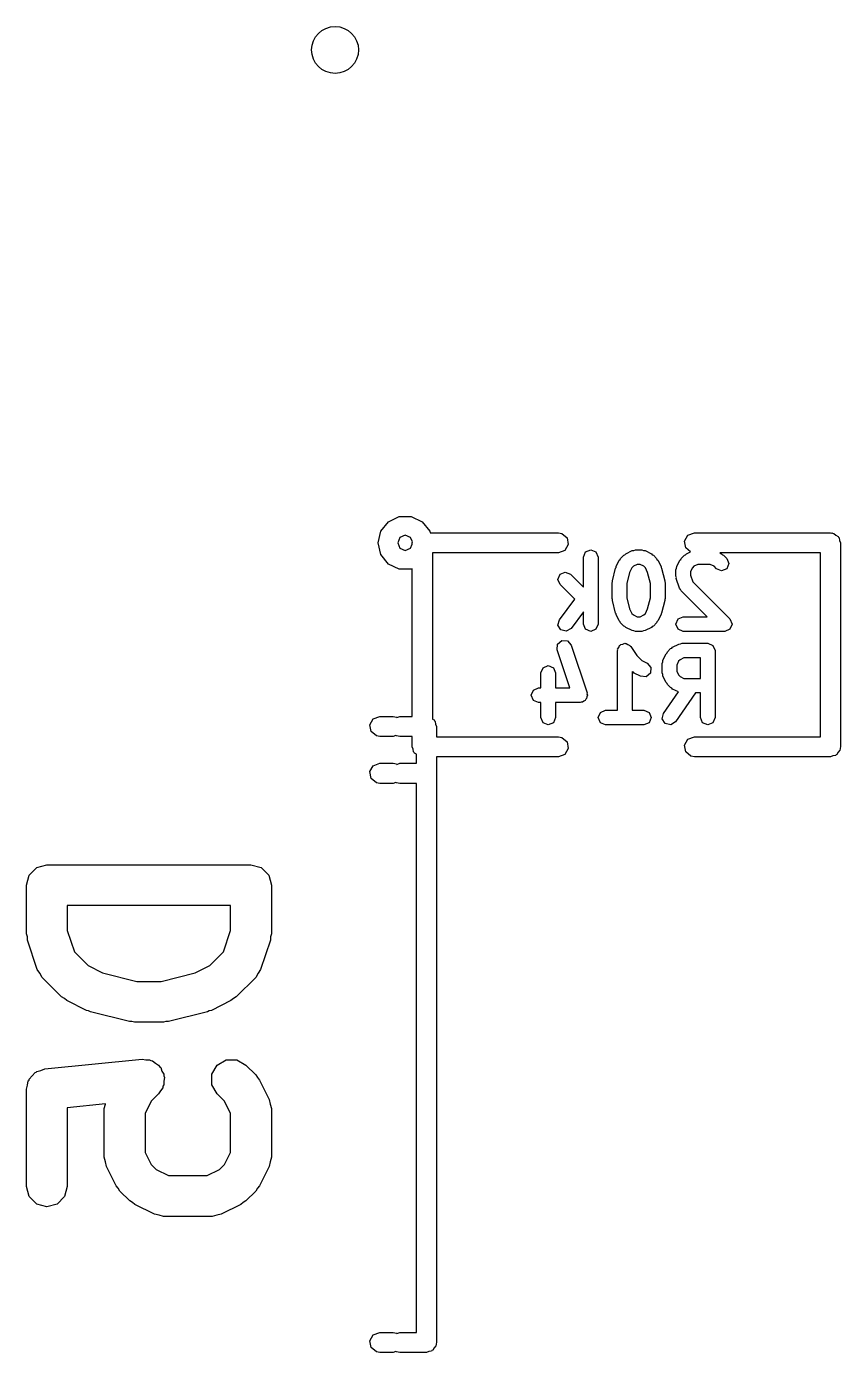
# Model space of a CAD drawing. Extents: x 0.07 to 1.94, y 0.19 to 1.53.
# Drawn here: x 1.6961 to 1.9355, y 0.4668 to 0.8569 of the extents above; entities that cross this region are included whole.
import ezdxf

# ---------------------------------------------------------------- set-up
doc = ezdxf.new("R2010")
doc.units = 0
doc.header["$MEASUREMENT"] = 0
doc.layers.add('BLACK', color=7, linetype='CONTINUOUS')

msp = doc.modelspace()

# ---------------------------------------------------------------- linework, layer by layer
at = {"layer": 'BLACK', "linetype": 'CONTINUOUS'}
for p, q in [((1.80033, 0.70845), (1.80254, 0.71122)), ((1.80254, 0.71122), (1.80573, 0.71275)), ((1.80573, 0.71275), (1.80927, 0.71275)), ((1.80927, 0.71275), (1.81246, 0.71122)), ((1.81246, 0.71122), (1.81467, 0.70845)), ((1.79955, 0.705), (1.80033, 0.70845)), ((1.80593, 0.70657), (1.80528, 0.705)), ((1.8075, 0.70722), (1.80593, 0.70657)), ((1.80907, 0.70657), (1.8075, 0.70722)), ((1.8096, 0.70529), (1.80907, 0.70657)), ((1.81467, 0.70845), (1.81478, 0.70795)), ((1.81478, 0.70795), (1.8525, 0.70795)), ((1.8525, 0.70795), (1.85351, 0.70777)), ((1.85351, 0.70777), (1.85506, 0.70648)), ((1.85506, 0.70648), (1.85541, 0.70449)), ((1.88959, 0.70551), (1.8906, 0.70726)), ((1.8906, 0.70726), (1.8925, 0.70795)), ((1.8925, 0.70795), (1.9325, 0.70795)), ((1.9325, 0.70795), (1.93288, 0.70789)), ((1.93288, 0.70789), (1.93301, 0.70791)), ((1.93301, 0.70791), (1.93313, 0.70784)), ((1.93313, 0.70784), (1.93351, 0.70777)), ((1.93351, 0.70777), (1.9341, 0.70728)), ((1.9341, 0.70728), (1.93476, 0.7069)), ((1.93476, 0.7069), (1.93485, 0.70665)), ((1.93485, 0.70665), (1.93506, 0.70648)), ((1.93506, 0.70648), (1.93519, 0.70572)), ((1.80033, 0.70155), (1.79955, 0.705)), ((1.80528, 0.705), (1.80593, 0.70343)), ((1.80593, 0.70343), (1.8075, 0.70278)), ((1.8075, 0.70278), (1.80907, 0.70343)), ((1.80907, 0.70343), (1.80955, 0.70459)), ((1.80955, 0.705), (1.8096, 0.70529)), ((1.80955, 0.70459), (1.80955, 0.705)), ((1.8544, 0.70274), (1.8525, 0.70205)), ((1.85541, 0.70449), (1.8544, 0.70274)), ((1.85987, 0.70081), (1.8605, 0.70233)), ((1.8605, 0.70233), (1.86202, 0.70296)), ((1.86202, 0.70296), (1.86354, 0.70233)), ((1.86354, 0.70233), (1.86417, 0.70081)), ((1.87232, 0.70179), (1.87419, 0.70273)), ((1.87419, 0.70273), (1.87469, 0.70277)), ((1.87469, 0.70277), (1.87515, 0.70296)), ((1.87515, 0.70296), (1.87703, 0.70296)), ((1.87703, 0.70296), (1.87749, 0.70277)), ((1.87749, 0.70277), (1.87799, 0.70273)), ((1.87799, 0.70273), (1.87987, 0.70179)), ((1.88994, 0.70352), (1.88959, 0.70551)), ((1.89131, 0.70238), (1.88994, 0.70352)), ((1.89014, 0.70179), (1.89131, 0.70238)), ((1.93519, 0.70572), (1.93545, 0.705)), ((1.93545, 0.705), (1.93545, 0.645)), ((1.80254, 0.69878), (1.80033, 0.70155)), ((1.80573, 0.69725), (1.80254, 0.69878)), ((1.8525, 0.70205), (1.81545, 0.70205)), ((1.81545, 0.70205), (1.81545, 0.65319)), ((1.85987, 0.69193), (1.85987, 0.70081)), ((1.86417, 0.70081), (1.86417, 0.68111)), ((1.86948, 0.69802), (1.87042, 0.6999)), ((1.87042, 0.6999), (1.87068, 0.70013)), ((1.87068, 0.70013), (1.87082, 0.70045)), ((1.87082, 0.70045), (1.87176, 0.70139)), ((1.87176, 0.70139), (1.87209, 0.70153)), ((1.87209, 0.70153), (1.87232, 0.70179)), ((1.87566, 0.69866), (1.87455, 0.6981)), ((1.87652, 0.69866), (1.87566, 0.69866)), ((1.87763, 0.6981), (1.87652, 0.69866)), ((1.87987, 0.70179), (1.8801, 0.70153)), ((1.8801, 0.70153), (1.88043, 0.70139)), ((1.88043, 0.70139), (1.88137, 0.70045)), ((1.88137, 0.70045), (1.8815, 0.70013)), ((1.8815, 0.70013), (1.88177, 0.6999)), ((1.88177, 0.6999), (1.88271, 0.69802)), ((1.8873, 0.69802), (1.88824, 0.6999)), ((1.88824, 0.6999), (1.88851, 0.70013)), ((1.88851, 0.70013), (1.88864, 0.70045)), ((1.88864, 0.70045), (1.88958, 0.70139)), ((1.88958, 0.70139), (1.88991, 0.70153)), ((1.88991, 0.70153), (1.89014, 0.70179)), ((1.89349, 0.69866), (1.89238, 0.6981)), ((1.89716, 0.69866), (1.89349, 0.69866)), ((1.89827, 0.6981), (1.89716, 0.69866)), ((1.92955, 0.70205), (1.9, 0.70205)), ((1.9, 0.70205), (1.90051, 0.70179)), ((1.90051, 0.70179), (1.90074, 0.70153)), ((1.90074, 0.70153), (1.90107, 0.70139)), ((1.90107, 0.70139), (1.902, 0.70045)), ((1.902, 0.70045), (1.90263, 0.69893)), ((1.90263, 0.69893), (1.902, 0.69741)), ((1.92955, 0.64795), (1.92955, 0.70205)), ((1.80927, 0.69725), (1.80573, 0.69725)), ((1.80955, 0.69738), (1.80927, 0.69725)), ((1.80955, 0.65395), (1.80955, 0.69738)), ((1.85237, 0.69424), (1.853, 0.69576)), ((1.853, 0.69576), (1.85452, 0.69639)), ((1.85452, 0.69639), (1.85604, 0.69576)), ((1.85604, 0.69576), (1.85987, 0.69193)), ((1.86838, 0.69383), (1.86932, 0.69758)), ((1.86932, 0.69758), (1.86946, 0.69778)), ((1.86946, 0.69778), (1.86948, 0.69802)), ((1.87343, 0.69631), (1.87261, 0.69304)), ((1.87411, 0.69766), (1.87343, 0.69631)), ((1.87455, 0.6981), (1.87411, 0.69766)), ((1.87808, 0.69766), (1.87763, 0.6981)), ((1.87875, 0.69631), (1.87808, 0.69766)), ((1.87957, 0.69304), (1.87875, 0.69631)), ((1.88271, 0.69802), (1.88272, 0.69778)), ((1.88272, 0.69778), (1.88287, 0.69758)), ((1.88287, 0.69758), (1.88381, 0.69383)), ((1.88708, 0.69706), (1.88727, 0.69752)), ((1.88708, 0.69518), (1.88708, 0.69706)), ((1.88721, 0.69485), (1.88708, 0.69518)), ((1.88719, 0.6945), (1.88721, 0.69485)), ((1.88812, 0.69169), (1.88719, 0.6945)), ((1.88727, 0.69752), (1.8873, 0.69802)), ((1.89193, 0.69766), (1.89138, 0.69655)), ((1.89138, 0.69655), (1.89138, 0.69553)), ((1.89138, 0.69553), (1.89204, 0.69353)), ((1.89238, 0.6981), (1.89193, 0.69766)), ((1.89896, 0.69741), (1.89827, 0.6981)), ((1.90048, 0.69678), (1.89896, 0.69741)), ((1.902, 0.69741), (1.90048, 0.69678)), ((1.853, 0.69272), (1.85237, 0.69424)), ((1.85731, 0.68841), (1.853, 0.69272)), ((1.86831, 0.69331), (1.86842, 0.69356)), ((1.86831, 0.68861), (1.86831, 0.69331)), ((1.86842, 0.69356), (1.86838, 0.69383)), ((1.87261, 0.69304), (1.87261, 0.68888)), ((1.87957, 0.68888), (1.87957, 0.69304)), ((1.88381, 0.69383), (1.88377, 0.69356)), ((1.88377, 0.69356), (1.88387, 0.69331)), ((1.88387, 0.69331), (1.88387, 0.68861)), ((1.88845, 0.69131), (1.88812, 0.69169)), ((1.88864, 0.69085), (1.88845, 0.69131)), ((1.89623, 0.68326), (1.88864, 0.69085)), ((1.89204, 0.69353), (1.90294, 0.68263)), ((1.8528, 0.6824), (1.85731, 0.68841)), ((1.86842, 0.68836), (1.86831, 0.68861)), ((1.86838, 0.68809), (1.86842, 0.68836)), ((1.86932, 0.68434), (1.86838, 0.68809)), ((1.87261, 0.68888), (1.87343, 0.68561)), ((1.87875, 0.68561), (1.87957, 0.68888)), ((1.88381, 0.68809), (1.88287, 0.68434)), ((1.88387, 0.68861), (1.88377, 0.68836)), ((1.88377, 0.68836), (1.88381, 0.68809)), ((1.85987, 0.68467), (1.85624, 0.67982)), ((1.85987, 0.68111), (1.85987, 0.68467)), ((1.86946, 0.68414), (1.86932, 0.68434)), ((1.86948, 0.6839), (1.86946, 0.68414)), ((1.87042, 0.68202), (1.86948, 0.6839)), ((1.87343, 0.68561), (1.87411, 0.68426)), ((1.87411, 0.68426), (1.87455, 0.68382)), ((1.87455, 0.68382), (1.87566, 0.68326)), ((1.87566, 0.68326), (1.87652, 0.68326)), ((1.87652, 0.68326), (1.87763, 0.68382)), ((1.87763, 0.68382), (1.87808, 0.68426)), ((1.87808, 0.68426), (1.87875, 0.68561)), ((1.88271, 0.6839), (1.88177, 0.68202)), ((1.88272, 0.68414), (1.88271, 0.6839)), ((1.88287, 0.68434), (1.88272, 0.68414)), ((1.88708, 0.68111), (1.88771, 0.68263)), ((1.88771, 0.68263), (1.88923, 0.68326)), ((1.88923, 0.68326), (1.89623, 0.68326)), ((1.90294, 0.68263), (1.90357, 0.68111)), ((1.85239, 0.68081), (1.8528, 0.6824)), ((1.85323, 0.67939), (1.85239, 0.68081)), ((1.85482, 0.67898), (1.85323, 0.67939)), ((1.85624, 0.67982), (1.85482, 0.67898)), ((1.8605, 0.67959), (1.85987, 0.68111)), ((1.86202, 0.67896), (1.8605, 0.67959)), ((1.86354, 0.67959), (1.86202, 0.67896)), ((1.86417, 0.68111), (1.86354, 0.67959)), ((1.87068, 0.68179), (1.87042, 0.68202)), ((1.87082, 0.68147), (1.87068, 0.68179)), ((1.87176, 0.68053), (1.87082, 0.68147)), ((1.87209, 0.68039), (1.87176, 0.68053)), ((1.87232, 0.68013), (1.87209, 0.68039)), ((1.87419, 0.67919), (1.87232, 0.68013)), ((1.87469, 0.67915), (1.87419, 0.67919)), ((1.87515, 0.67896), (1.87469, 0.67915)), ((1.87703, 0.67896), (1.87515, 0.67896)), ((1.87749, 0.67915), (1.87703, 0.67896)), ((1.87799, 0.67919), (1.87749, 0.67915)), ((1.87987, 0.68013), (1.87799, 0.67919)), ((1.8801, 0.68039), (1.87987, 0.68013)), ((1.88043, 0.68053), (1.8801, 0.68039)), ((1.88137, 0.68147), (1.88043, 0.68053)), ((1.8815, 0.68179), (1.88137, 0.68147)), ((1.88177, 0.68202), (1.8815, 0.68179)), ((1.88771, 0.67959), (1.88708, 0.68111)), ((1.88923, 0.67896), (1.88771, 0.67959)), ((1.90142, 0.67896), (1.88923, 0.67896)), ((1.90294, 0.67959), (1.90142, 0.67896)), ((1.90357, 0.68111), (1.90294, 0.67959)), ((1.85217, 0.67357), (1.85228, 0.67521)), ((1.85228, 0.67521), (1.85353, 0.67629)), ((1.85353, 0.67629), (1.85517, 0.67617)), ((1.85517, 0.67617), (1.85625, 0.67493)), ((1.85625, 0.67493), (1.86094, 0.66086)), ((1.87027, 0.67425), (1.87051, 0.67483)), ((1.87051, 0.67483), (1.87072, 0.67491)), ((1.87072, 0.67491), (1.87084, 0.6751)), ((1.87084, 0.6751), (1.87145, 0.67522)), ((1.87145, 0.67522), (1.87203, 0.67546)), ((1.87203, 0.67546), (1.87224, 0.67538)), ((1.87224, 0.67538), (1.87245, 0.67542)), ((1.87245, 0.67542), (1.87297, 0.67507)), ((1.87297, 0.67507), (1.87355, 0.67483)), ((1.87355, 0.67483), (1.87364, 0.67463)), ((1.88608, 0.67429), (1.88796, 0.67523)), ((1.88796, 0.67523), (1.88845, 0.67527)), ((1.88845, 0.67527), (1.88892, 0.67546)), ((1.88892, 0.67546), (1.89642, 0.67546)), ((1.89642, 0.67546), (1.89794, 0.67483)), ((1.89794, 0.67483), (1.89857, 0.67331)), ((1.85591, 0.66233), (1.85217, 0.67357)), ((1.86988, 0.67331), (1.86997, 0.67351)), ((1.86988, 0.65576), (1.86988, 0.67331)), ((1.86992, 0.67373), (1.87027, 0.67425)), ((1.86997, 0.67351), (1.86992, 0.67373)), ((1.87364, 0.67463), (1.87382, 0.6745)), ((1.87382, 0.6745), (1.87558, 0.67187)), ((1.87558, 0.67187), (1.87706, 0.67039)), ((1.88324, 0.67052), (1.88418, 0.6724)), ((1.88418, 0.6724), (1.88445, 0.67263)), ((1.88445, 0.67263), (1.88458, 0.67295)), ((1.88458, 0.67295), (1.88552, 0.67389)), ((1.88552, 0.67389), (1.88585, 0.67403)), ((1.88585, 0.67403), (1.88608, 0.67429)), ((1.88942, 0.67116), (1.88831, 0.6706)), ((1.89427, 0.67116), (1.88942, 0.67116)), ((1.89427, 0.66514), (1.89427, 0.67116)), ((1.89857, 0.67331), (1.89857, 0.65361)), ((1.84737, 0.66674), (1.848, 0.66826)), ((1.848, 0.66826), (1.84952, 0.66889)), ((1.84952, 0.66889), (1.85104, 0.66826)), ((1.85104, 0.66826), (1.85167, 0.66674)), ((1.87426, 0.6671), (1.87418, 0.66718)), ((1.87418, 0.66718), (1.87418, 0.65576)), ((1.87459, 0.66696), (1.87426, 0.6671)), ((1.87706, 0.67039), (1.87862, 0.6696)), ((1.87862, 0.6696), (1.8797, 0.66836)), ((1.8797, 0.66836), (1.87958, 0.66672)), ((1.88301, 0.66956), (1.88321, 0.67002)), ((1.88301, 0.66674), (1.88301, 0.66956)), ((1.88321, 0.67002), (1.88324, 0.67052)), ((1.88787, 0.67016), (1.88731, 0.66905)), ((1.88731, 0.66905), (1.88731, 0.66725)), ((1.88731, 0.66725), (1.88787, 0.66614)), ((1.88831, 0.6706), (1.88787, 0.67016)), ((1.84737, 0.66233), (1.84737, 0.66674)), ((1.85167, 0.66674), (1.85167, 0.66233)), ((1.87482, 0.6667), (1.87459, 0.66696)), ((1.8767, 0.66576), (1.87482, 0.6667)), ((1.87834, 0.66564), (1.8767, 0.66576)), ((1.87958, 0.66672), (1.87834, 0.66564)), ((1.88321, 0.66628), (1.88301, 0.66674)), ((1.88324, 0.66578), (1.88321, 0.66628)), ((1.88418, 0.66391), (1.88324, 0.66578)), ((1.88445, 0.66367), (1.88418, 0.66391)), ((1.88458, 0.66335), (1.88445, 0.66367)), ((1.88552, 0.66241), (1.88458, 0.66335)), ((1.88787, 0.66614), (1.88831, 0.6657)), ((1.88831, 0.6657), (1.88942, 0.66514)), ((1.88942, 0.66514), (1.89427, 0.66514)), ((1.84455, 0.66018), (1.84518, 0.6617)), ((1.84518, 0.65866), (1.84455, 0.66018)), ((1.84518, 0.6617), (1.8467, 0.66233)), ((1.8467, 0.66233), (1.84737, 0.66233)), ((1.85167, 0.66233), (1.85591, 0.66233)), ((1.86082, 0.65922), (1.86055, 0.65898)), ((1.86086, 0.65971), (1.86082, 0.65922)), ((1.86105, 0.66018), (1.86086, 0.65971)), ((1.86094, 0.66086), (1.86091, 0.6605)), ((1.86091, 0.6605), (1.86105, 0.66018)), ((1.8834, 0.65484), (1.88781, 0.66114)), ((1.88585, 0.66227), (1.88552, 0.66241)), ((1.88608, 0.66201), (1.88585, 0.66227)), ((1.88781, 0.66114), (1.88608, 0.66201)), ((1.89285, 0.66084), (1.88693, 0.65238)), ((1.89427, 0.66084), (1.89285, 0.66084)), ((1.89427, 0.65361), (1.89427, 0.66084)), ((1.8467, 0.65803), (1.84518, 0.65866)), ((1.84737, 0.65803), (1.8467, 0.65803)), ((1.84737, 0.65361), (1.84737, 0.65803)), ((1.8589, 0.65803), (1.85167, 0.65803)), ((1.85167, 0.65803), (1.85167, 0.65361)), ((1.85922, 0.65816), (1.8589, 0.65803)), ((1.85958, 0.65814), (1.85922, 0.65816)), ((1.85996, 0.65846), (1.85958, 0.65814)), ((1.86042, 0.65866), (1.85996, 0.65846)), ((1.86055, 0.65898), (1.86042, 0.65866)), ((1.86488, 0.65513), (1.8664, 0.65576)), ((1.8664, 0.65576), (1.86988, 0.65576)), ((1.87418, 0.65576), (1.87766, 0.65576)), ((1.87766, 0.65576), (1.87918, 0.65513)), ((1.79709, 0.65151), (1.7981, 0.65326)), ((1.79744, 0.64952), (1.79709, 0.65151)), ((1.7981, 0.65326), (1.8, 0.65395)), ((1.8, 0.65395), (1.8039, 0.65395)), ((1.8039, 0.65395), (1.80491, 0.65377)), ((1.80491, 0.65377), (1.80506, 0.65365)), ((1.80506, 0.65365), (1.8059, 0.65395)), ((1.8059, 0.65395), (1.80955, 0.65395)), ((1.81545, 0.65319), (1.81596, 0.6529)), ((1.81596, 0.6529), (1.81605, 0.65265)), ((1.81605, 0.65265), (1.81626, 0.65248)), ((1.81626, 0.65248), (1.81639, 0.65172)), ((1.81639, 0.65172), (1.81665, 0.651)), ((1.848, 0.65209), (1.84737, 0.65361)), ((1.84952, 0.65146), (1.848, 0.65209)), ((1.85104, 0.65209), (1.84952, 0.65146)), ((1.85167, 0.65361), (1.85104, 0.65209)), ((1.86425, 0.65361), (1.86488, 0.65513)), ((1.86488, 0.65209), (1.86425, 0.65361)), ((1.8664, 0.65146), (1.86488, 0.65209)), ((1.87203, 0.65146), (1.8664, 0.65146)), ((1.87766, 0.65146), (1.87203, 0.65146)), ((1.87918, 0.65209), (1.87766, 0.65146)), ((1.87918, 0.65513), (1.87981, 0.65361)), ((1.87981, 0.65361), (1.87918, 0.65209)), ((1.88305, 0.65324), (1.8834, 0.65484)), ((1.88393, 0.65185), (1.88305, 0.65324)), ((1.88554, 0.65149), (1.88393, 0.65185)), ((1.88693, 0.65238), (1.88554, 0.65149)), ((1.8949, 0.65209), (1.89427, 0.65361)), ((1.89642, 0.65146), (1.8949, 0.65209)), ((1.89794, 0.65209), (1.89642, 0.65146)), ((1.89857, 0.65361), (1.89794, 0.65209)), ((1.79899, 0.64823), (1.79744, 0.64952)), ((1.8, 0.64805), (1.79899, 0.64823)), ((1.8039, 0.64805), (1.8, 0.64805)), ((1.80474, 0.64835), (1.8039, 0.64805)), ((1.80489, 0.64823), (1.80474, 0.64835)), ((1.8059, 0.64805), (1.80489, 0.64823)), ((1.80955, 0.64805), (1.8059, 0.64805)), ((1.80955, 0.645), (1.80955, 0.64805)), ((1.81665, 0.651), (1.81665, 0.64795)), ((1.81665, 0.64795), (1.8525, 0.64795)), ((1.8525, 0.64795), (1.85351, 0.64777)), ((1.85351, 0.64777), (1.85506, 0.64648)), ((1.8906, 0.64726), (1.8925, 0.64795)), ((1.8925, 0.64795), (1.92955, 0.64795)), ((1.80981, 0.64428), (1.80955, 0.645)), ((1.80994, 0.64352), (1.80981, 0.64428)), ((1.85541, 0.64449), (1.8544, 0.64274)), ((1.85506, 0.64648), (1.85541, 0.64449)), ((1.88959, 0.64551), (1.8906, 0.64726)), ((1.88994, 0.64352), (1.88959, 0.64551)), ((1.93527, 0.64399), (1.93478, 0.6434)), ((1.93534, 0.64437), (1.93527, 0.64399)), ((1.93541, 0.64449), (1.93534, 0.64437)), ((1.93545, 0.645), (1.93539, 0.64462)), ((1.93539, 0.64462), (1.93541, 0.64449)), ((1.7981, 0.63946), (1.8, 0.64015)), ((1.8, 0.64015), (1.8039, 0.64015)), ((1.8039, 0.64015), (1.80491, 0.63997)), ((1.80491, 0.63997), (1.80506, 0.63985)), ((1.80506, 0.63985), (1.8059, 0.64015)), ((1.8059, 0.64015), (1.81075, 0.64015)), ((1.81015, 0.64335), (1.80994, 0.64352)), ((1.81024, 0.6431), (1.81015, 0.64335)), ((1.81075, 0.64281), (1.81024, 0.6431)), ((1.81075, 0.64015), (1.81075, 0.64281)), ((1.8525, 0.64205), (1.81665, 0.64205)), ((1.81665, 0.64205), (1.81665, 0.4698)), ((1.8544, 0.64274), (1.8525, 0.64205)), ((1.89149, 0.64223), (1.88994, 0.64352)), ((1.8925, 0.64205), (1.89149, 0.64223)), ((1.9325, 0.64205), (1.8925, 0.64205)), ((1.93322, 0.64231), (1.9325, 0.64205)), ((1.93398, 0.64244), (1.93322, 0.64231)), ((1.93415, 0.64265), (1.93398, 0.64244)), ((1.9344, 0.64274), (1.93415, 0.64265)), ((1.93478, 0.6434), (1.9344, 0.64274)), ((1.79709, 0.63771), (1.7981, 0.63946)), ((1.79744, 0.63572), (1.79709, 0.63771)), ((1.79899, 0.63443), (1.79744, 0.63572)), ((1.8, 0.63425), (1.79899, 0.63443)), ((1.8039, 0.63425), (1.8, 0.63425)), ((1.80474, 0.63455), (1.8039, 0.63425)), ((1.80489, 0.63443), (1.80474, 0.63455)), ((1.8059, 0.63425), (1.80489, 0.63443)), ((1.81075, 0.63425), (1.8059, 0.63425)), ((1.81075, 0.47275), (1.81075, 0.63425)), ((1.69694, 0.60729), (1.69913, 0.60948)), ((1.69913, 0.60948), (1.70213, 0.61029)), ((1.70213, 0.61029), (1.76213, 0.61029)), ((1.76213, 0.61029), (1.76513, 0.60948)), ((1.76513, 0.60948), (1.76733, 0.60729)), ((1.69613, 0.60429), (1.69694, 0.60729)), ((1.76733, 0.60729), (1.76813, 0.60429)), ((1.69613, 0.59), (1.69613, 0.60429)), ((1.76813, 0.60429), (1.76813, 0.59)), ((1.75613, 0.59829), (1.70813, 0.59829)), ((1.70813, 0.59829), (1.70813, 0.59097)), ((1.75613, 0.59097), (1.75613, 0.59829)), ((1.69638, 0.58907), (1.69613, 0.59)), ((1.69644, 0.5881), (1.69638, 0.58907)), ((1.70813, 0.59097), (1.71023, 0.58467)), ((1.75403, 0.58467), (1.75613, 0.59097)), ((1.76788, 0.58907), (1.76783, 0.5881)), ((1.76813, 0.59), (1.76788, 0.58907)), ((1.6993, 0.57953), (1.69644, 0.5881)), ((1.76783, 0.5881), (1.76497, 0.57953)), ((1.71023, 0.58467), (1.71426, 0.58065)), ((1.75001, 0.58065), (1.75403, 0.58467)), ((1.70006, 0.57838), (1.6993, 0.57953)), ((1.70075, 0.57719), (1.70006, 0.57838)), ((1.71426, 0.58065), (1.71851, 0.57852)), ((1.71851, 0.57852), (1.72859, 0.576)), ((1.73568, 0.576), (1.74575, 0.57852)), ((1.74575, 0.57852), (1.75001, 0.58065)), ((1.76421, 0.57838), (1.76352, 0.57719)), ((1.76497, 0.57953), (1.76421, 0.57838)), ((1.70646, 0.57147), (1.70075, 0.57719)), ((1.72859, 0.576), (1.73568, 0.576)), ((1.76352, 0.57719), (1.7578, 0.57147)), ((1.7073, 0.57099), (1.70646, 0.57147)), ((1.70802, 0.57035), (1.7073, 0.57099)), ((1.71374, 0.56749), (1.70802, 0.57035)), ((1.75624, 0.57035), (1.75053, 0.56749)), ((1.75697, 0.57099), (1.75624, 0.57035)), ((1.7578, 0.57147), (1.75697, 0.57099)), ((1.71438, 0.56736), (1.71374, 0.56749)), ((1.71496, 0.56704), (1.71438, 0.56736)), ((1.72639, 0.56418), (1.71496, 0.56704)), ((1.7493, 0.56704), (1.73787, 0.56418)), ((1.74988, 0.56736), (1.7493, 0.56704)), ((1.75053, 0.56749), (1.74988, 0.56736)), ((1.72713, 0.56419), (1.72639, 0.56418)), ((1.72785, 0.564), (1.72713, 0.56419)), ((1.73642, 0.564), (1.72785, 0.564)), ((1.73713, 0.56419), (1.73642, 0.564)), ((1.73787, 0.56418), (1.73713, 0.56419)), ((1.70035, 0.54981), (1.70154, 0.55026)), ((1.70154, 0.55026), (1.73011, 0.55311)), ((1.73011, 0.55311), (1.73118, 0.55294)), ((1.73118, 0.55294), (1.73226, 0.55294)), ((1.73226, 0.55294), (1.73269, 0.55269)), ((1.73269, 0.55269), (1.73317, 0.55261)), ((1.73317, 0.55261), (1.73401, 0.55193)), ((1.73401, 0.55193), (1.73495, 0.55139)), ((1.73495, 0.55139), (1.73519, 0.55096)), ((1.73519, 0.55096), (1.73558, 0.55064)), ((1.73558, 0.55064), (1.73596, 0.54963)), ((1.75062, 0.5487), (1.75218, 0.55139)), ((1.75218, 0.55139), (1.75487, 0.55294)), ((1.75487, 0.55294), (1.75797, 0.55294)), ((1.75797, 0.55294), (1.76066, 0.55139)), ((1.76066, 0.55139), (1.76352, 0.54853)), ((1.69646, 0.54551), (1.69666, 0.54675)), ((1.69666, 0.54675), (1.69686, 0.54699)), ((1.69686, 0.54699), (1.69694, 0.54729)), ((1.69694, 0.54729), (1.69783, 0.54818)), ((1.69783, 0.54818), (1.69863, 0.54916)), ((1.69863, 0.54916), (1.69892, 0.54927)), ((1.69892, 0.54927), (1.69913, 0.54948)), ((1.69913, 0.54948), (1.70035, 0.54981)), ((1.73596, 0.54963), (1.7365, 0.5487)), ((1.7365, 0.5487), (1.7365, 0.5482)), ((1.7365, 0.5482), (1.73667, 0.54774)), ((1.73667, 0.54774), (1.7365, 0.54667)), ((1.7365, 0.54667), (1.7365, 0.54559)), ((1.75062, 0.54559), (1.75062, 0.5487)), ((1.76352, 0.54853), (1.764, 0.54769)), ((1.764, 0.54769), (1.76464, 0.54697)), ((1.76464, 0.54697), (1.7675, 0.54125)), ((1.69613, 0.54429), (1.69646, 0.54551)), ((1.69613, 0.51571), (1.69613, 0.54429)), ((1.73495, 0.5429), (1.73278, 0.54073)), ((1.73549, 0.54384), (1.73495, 0.5429)), ((1.73617, 0.54467), (1.73549, 0.54384)), ((1.73625, 0.54516), (1.73617, 0.54467)), ((1.7365, 0.54559), (1.73625, 0.54516)), ((1.75218, 0.5429), (1.75062, 0.54559)), ((1.75434, 0.54073), (1.75218, 0.5429)), ((1.71936, 0.53998), (1.70813, 0.53886)), ((1.70813, 0.53886), (1.70813, 0.51571)), ((1.71899, 0.53857), (1.71935, 0.5399)), ((1.71899, 0.52429), (1.71899, 0.53857)), ((1.71935, 0.5399), (1.71936, 0.53998)), ((1.73278, 0.54073), (1.73099, 0.53715)), ((1.75613, 0.53715), (1.75434, 0.54073)), ((1.7675, 0.54125), (1.76778, 0.5399)), ((1.76778, 0.5399), (1.76813, 0.53857)), ((1.76813, 0.53857), (1.76813, 0.52429)), ((1.73099, 0.53715), (1.73099, 0.5257)), ((1.75613, 0.5257), (1.75613, 0.53715)), ((1.71935, 0.52295), (1.71899, 0.52429)), ((1.71962, 0.5216), (1.71935, 0.52295)), ((1.73099, 0.5257), (1.73278, 0.52213)), ((1.75434, 0.52213), (1.75613, 0.5257)), ((1.76778, 0.52295), (1.7675, 0.5216)), ((1.76813, 0.52429), (1.76778, 0.52295)), ((1.72248, 0.51589), (1.71962, 0.5216)), ((1.73278, 0.52213), (1.73426, 0.52065)), ((1.73426, 0.52065), (1.73784, 0.51886)), ((1.73784, 0.51886), (1.74929, 0.51886)), ((1.74929, 0.51886), (1.75286, 0.52065)), ((1.75286, 0.52065), (1.75434, 0.52213)), ((1.7675, 0.5216), (1.76464, 0.51589)), ((1.69694, 0.51271), (1.69613, 0.51571)), ((1.70813, 0.51571), (1.70733, 0.51271)), ((1.72312, 0.51517), (1.72248, 0.51589)), ((1.7236, 0.51433), (1.72312, 0.51517)), ((1.764, 0.51517), (1.76352, 0.51433)), ((1.76464, 0.51589), (1.764, 0.51517)), ((1.69913, 0.51052), (1.69694, 0.51271)), ((1.70733, 0.51271), (1.70513, 0.51052)), ((1.72646, 0.51147), (1.7236, 0.51433)), ((1.7273, 0.51099), (1.72646, 0.51147)), ((1.72802, 0.51035), (1.7273, 0.51099)), ((1.75982, 0.51099), (1.7591, 0.51035)), ((1.76066, 0.51147), (1.75982, 0.51099)), ((1.76352, 0.51433), (1.76066, 0.51147)), ((1.70213, 0.50971), (1.69913, 0.51052)), ((1.70513, 0.51052), (1.70213, 0.50971)), ((1.73374, 0.50749), (1.72802, 0.51035)), ((1.73509, 0.50721), (1.73374, 0.50749)), ((1.73642, 0.50686), (1.73509, 0.50721)), ((1.75204, 0.50721), (1.7507, 0.50686)), ((1.75339, 0.50749), (1.75204, 0.50721)), ((1.7591, 0.51035), (1.75339, 0.50749)), ((1.7507, 0.50686), (1.73642, 0.50686)), ((1.79709, 0.47031), (1.7981, 0.47206)), ((1.7981, 0.47206), (1.8, 0.47275)), ((1.8, 0.47275), (1.8039, 0.47275)), ((1.8039, 0.47275), (1.80491, 0.47257)), ((1.80491, 0.47257), (1.80506, 0.47245)), ((1.80506, 0.47245), (1.8059, 0.47275)), ((1.8059, 0.47275), (1.81075, 0.47275)), ((1.79744, 0.46832), (1.79709, 0.47031)), ((1.79899, 0.46703), (1.79744, 0.46832)), ((1.81598, 0.4682), (1.8156, 0.46754)), ((1.81647, 0.46879), (1.81598, 0.4682)), ((1.81654, 0.46917), (1.81647, 0.46879)), ((1.81661, 0.46929), (1.81654, 0.46917)), ((1.81665, 0.4698), (1.81659, 0.46942)), ((1.81659, 0.46942), (1.81661, 0.46929)), ((1.8, 0.46685), (1.79899, 0.46703)), ((1.8039, 0.46685), (1.8, 0.46685)), ((1.80474, 0.46715), (1.8039, 0.46685)), ((1.80489, 0.46703), (1.80474, 0.46715)), ((1.8059, 0.46685), (1.80489, 0.46703)), ((1.8137, 0.46685), (1.8059, 0.46685)), ((1.81442, 0.46711), (1.8137, 0.46685)), ((1.81518, 0.46724), (1.81442, 0.46711)), ((1.81535, 0.46745), (1.81518, 0.46724)), ((1.8156, 0.46754), (1.81535, 0.46745))]:
    msp.add_line(p, q, dxfattribs=at)
at = {"layer": 'BLACK'}
msp.add_circle((1.78685, 0.85), 0.00689, dxfattribs=at)

doc.saveas('drawing.dxf')
